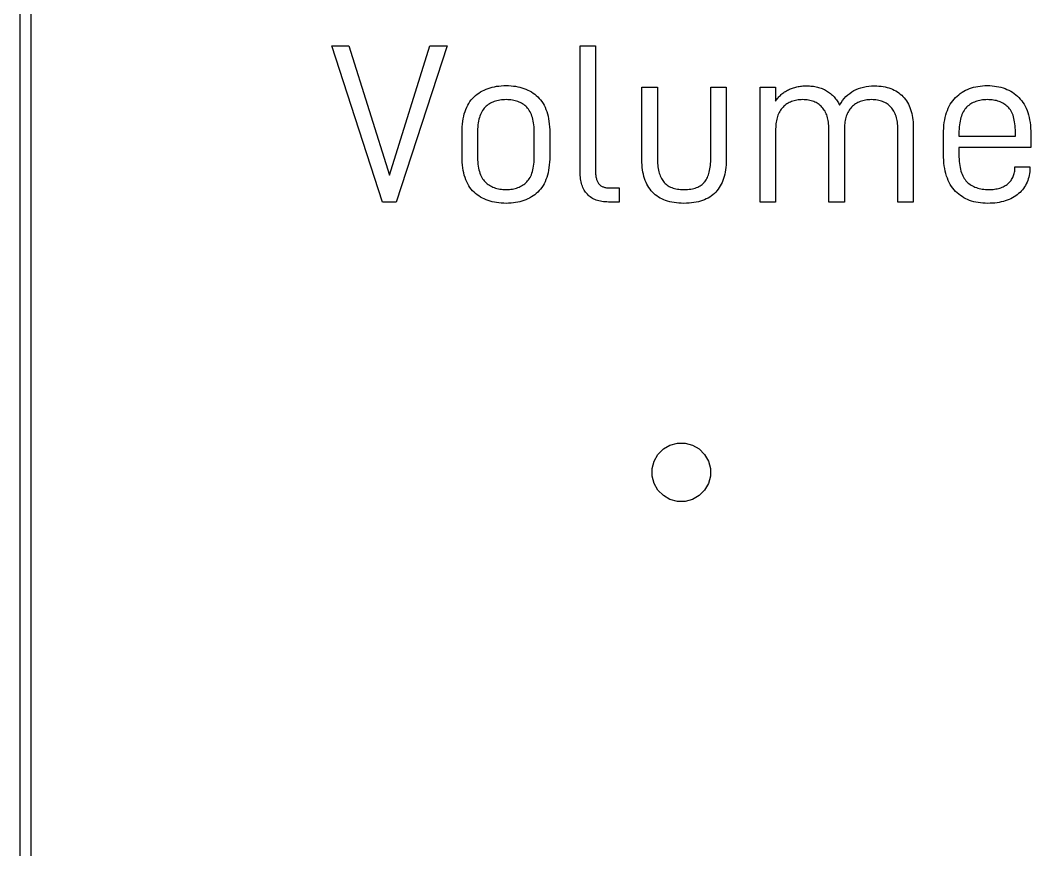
# Model space of a CAD drawing. Header units: millimetres. Extents: x 120 to 180, y -156 to -28.
# Drawn here: x 119.65 to 138.53, y -74.06 to -58.55 of the extents above; entities that cross this region are included whole.
import ezdxf

# ---------------------------------------------------------------- set-up
doc = ezdxf.new("R2010")
doc.units = ezdxf.units.MM
doc.layers.add('F.Silkscreen', color=41, linetype='CONTINUOUS', true_color=0xf2eda1)

msp = doc.modelspace()

# ---------------------------------------------------------------- linework, layer by layer
at = {"layer": 'F.Silkscreen', "linetype": 'CONTINUOUS'}
for p, q in [((119.65, -156), (119.65, -28)), ((119.85, -28.1), (119.85, -155.9)), ((126.418347, -61.947796), (125.470079, -59.026791)), ((125.470079, -59.026791), (125.791813, -59.026791)), ((125.791813, -59.026791), (126.54958, -61.448277)), ((126.54958, -61.448277), (127.303114, -59.026791)), ((127.624847, -59.026791), (126.672347, -61.947796)), ((127.303114, -59.026791), (127.624847, -59.026791)), ((130.109815, -61.384762), (130.109815, -59.026791)), ((130.109815, -59.026791), (130.397683, -59.026791)), ((130.397683, -59.026791), (130.397683, -61.36784)), ((128.318305, -59.854558), (128.354097, -59.838847)), ((128.354097, -59.838847), (128.391081, -59.824789)), ((128.391081, -59.824789), (128.429255, -59.812384)), ((128.429255, -59.812384), (128.468619, -59.801634)), ((128.468619, -59.801634), (128.509173, -59.792537)), ((128.509173, -59.792537), (128.550914, -59.785094)), ((128.550914, -59.785094), (128.593843, -59.779306)), ((128.593843, -59.779306), (128.637959, -59.775171)), ((128.637959, -59.775171), (128.683261, -59.77269)), ((128.683261, -59.77269), (128.729747, -59.771863)), ((128.729747, -59.771863), (128.775215, -59.77269)), ((128.775215, -59.77269), (128.819541, -59.775171)), ((128.819541, -59.775171), (128.862726, -59.779306)), ((128.862726, -59.779306), (128.90477, -59.785094)), ((128.90477, -59.785094), (128.945673, -59.792537)), ((128.945673, -59.792537), (128.985435, -59.801634)), ((128.985435, -59.801634), (129.024056, -59.812384)), ((129.024056, -59.812384), (129.061536, -59.824789)), ((129.061536, -59.824789), (129.097875, -59.838847)), ((129.097875, -59.838847), (129.133073, -59.854558)), ((131.265516, -61.160389), (131.265516, -59.801526)), ((131.265516, -59.801526), (131.553383, -59.801526)), ((131.553383, -59.801526), (131.553383, -61.122296)), ((132.552451, -61.122296), (132.552451, -59.801526)), ((132.552451, -59.801526), (132.840316, -59.801526)), ((132.840316, -59.801526), (132.840316, -61.160389)), ((133.475318, -61.947796), (133.475318, -59.801526)), ((133.475318, -59.801526), (133.758951, -59.801526)), ((133.758951, -59.801526), (133.758951, -60.063992)), ((134.002369, -59.850163), (134.02131, -59.841193)), ((134.02131, -59.841193), (134.04053, -59.832802)), ((134.04053, -59.832802), (134.06003, -59.82499)), ((134.06003, -59.82499), (134.079808, -59.817757)), ((134.079808, -59.817757), (134.099866, -59.811103)), ((134.099866, -59.811103), (134.120203, -59.805028)), ((134.120203, -59.805028), (134.140818, -59.799532)), ((134.140818, -59.799532), (134.161713, -59.794614)), ((134.161713, -59.794614), (134.182887, -59.790276)), ((134.182887, -59.790276), (134.20434, -59.786516)), ((134.20434, -59.786516), (134.226072, -59.783334)), ((134.226072, -59.783334), (134.248083, -59.780731)), ((134.248083, -59.780731), (134.270373, -59.778707)), ((134.270373, -59.778707), (134.292943, -59.777261)), ((134.292943, -59.777261), (134.315791, -59.776394)), ((134.315791, -59.776394), (134.338918, -59.776104)), ((134.338918, -59.776104), (134.366201, -59.776468)), ((134.366201, -59.776468), (134.392982, -59.77756)), ((134.392982, -59.77756), (134.419262, -59.779379)), ((134.419262, -59.779379), (134.445042, -59.781925)), ((134.445042, -59.781925), (134.470323, -59.785199)), ((134.470323, -59.785199), (134.495105, -59.7892)), ((134.495105, -59.7892), (134.51939, -59.793929)), ((134.51939, -59.793929), (134.543177, -59.799386)), ((134.543177, -59.799386), (134.566469, -59.805569)), ((134.566469, -59.805569), (134.589266, -59.81248)), ((134.589266, -59.81248), (134.611567, -59.820119)), ((134.611567, -59.820119), (134.633375, -59.828485)), ((134.633375, -59.828485), (134.654691, -59.837578)), ((134.654691, -59.837578), (134.675513, -59.847398)), ((134.675513, -59.847398), (134.695845, -59.857946)), ((135.225802, -59.86607), (135.267449, -59.844985)), ((135.267449, -59.844985), (135.310881, -59.826711)), ((135.310881, -59.826711), (135.356098, -59.811248)), ((135.356098, -59.811248), (135.403098, -59.798597)), ((135.403098, -59.798597), (135.451881, -59.788757)), ((135.451881, -59.788757), (135.502446, -59.781728)), ((135.502446, -59.781728), (135.554792, -59.77751)), ((135.554792, -59.77751), (135.608919, -59.776104)), ((135.608919, -59.776104), (135.651186, -59.77689)), ((135.651186, -59.77689), (135.692263, -59.779245)), ((135.692263, -59.779245), (135.732149, -59.783172)), ((135.732149, -59.783172), (135.770844, -59.788668)), ((135.770844, -59.788668), (135.808349, -59.795736)), ((135.808349, -59.795736), (135.844663, -59.804375)), ((135.844663, -59.804375), (135.879787, -59.814584)), ((135.879787, -59.814584), (135.913719, -59.826365)), ((135.913719, -59.826365), (135.946462, -59.839717)), ((135.946462, -59.839717), (135.978013, -59.85464)), ((137.31293, -59.858695), (137.348287, -59.842199)), ((137.348287, -59.842199), (137.38477, -59.827439)), ((137.38477, -59.827439), (137.422379, -59.814414)), ((137.422379, -59.814414), (137.461112, -59.803126)), ((137.461112, -59.803126), (137.500971, -59.793574)), ((137.500971, -59.793574), (137.541953, -59.785758)), ((137.541953, -59.785758), (137.58406, -59.779679)), ((137.58406, -59.779679), (137.627291, -59.775337)), ((137.627291, -59.775337), (137.671644, -59.772731)), ((137.671644, -59.772731), (137.717121, -59.771863)), ((137.717121, -59.771863), (137.762588, -59.772731)), ((137.762588, -59.772731), (137.806914, -59.775337)), ((137.806914, -59.775337), (137.850099, -59.779679)), ((137.850099, -59.779679), (137.892143, -59.785758)), ((137.892143, -59.785758), (137.933046, -59.793574)), ((137.933046, -59.793574), (137.972808, -59.803126)), ((137.972808, -59.803126), (138.011429, -59.814414)), ((138.011429, -59.814414), (138.048909, -59.827439)), ((138.048909, -59.827439), (138.085248, -59.842199)), ((138.085248, -59.842199), (138.120446, -59.858695)), ((128.076054, -60.040298), (128.101459, -60.010967)), ((128.101459, -60.010967), (128.128614, -59.983555)), ((128.128614, -59.983555), (128.157242, -59.957922)), ((128.157242, -59.957922), (128.187065, -59.933942)), ((128.187065, -59.933942), (128.218084, -59.911616)), ((128.218084, -59.911616), (128.250298, -59.890943)), ((128.250298, -59.890943), (128.283705, -59.871924)), ((128.283705, -59.871924), (128.318305, -59.854558)), ((128.668989, -60.036545), (128.639846, -60.039314)), ((128.698956, -60.034883), (128.668989, -60.036545)), ((128.729747, -60.034329), (128.698956, -60.034883)), ((128.759523, -60.034883), (128.729747, -60.034329)), ((128.788522, -60.036545), (128.759523, -60.034883)), ((128.816746, -60.039314), (128.788522, -60.036545)), ((129.133073, -59.854558), (129.16713, -59.871924)), ((129.16713, -59.871924), (129.200046, -59.890943)), ((129.200046, -59.890943), (129.231821, -59.911616)), ((129.231821, -59.911616), (129.262454, -59.933942)), ((129.262454, -59.933942), (129.291947, -59.957922)), ((129.291947, -59.957922), (129.320299, -59.983555)), ((129.320299, -59.983555), (129.347212, -60.010967)), ((129.347212, -60.010967), (129.372388, -60.040298)), ((133.770829, -60.046778), (133.783149, -60.030078)), ((133.783149, -60.030078), (133.795911, -60.013892)), ((133.795911, -60.013892), (133.809115, -59.998219)), ((133.809115, -59.998219), (133.822762, -59.983059)), ((133.822762, -59.983059), (133.836854, -59.968413)), ((133.836854, -59.968413), (133.85139, -59.954281)), ((133.85139, -59.954281), (133.866372, -59.940661)), ((133.866372, -59.940661), (133.881801, -59.927554)), ((133.881801, -59.927554), (133.897677, -59.914961)), ((133.897677, -59.914961), (133.914001, -59.90288)), ((133.914001, -59.90288), (133.930774, -59.891311)), ((133.930774, -59.891311), (133.947996, -59.880256)), ((133.947996, -59.880256), (133.965669, -59.869713)), ((133.965669, -59.869713), (133.983793, -59.859682)), ((133.983793, -59.859682), (134.002369, -59.850163)), ((134.211227, -60.036545), (134.184434, -60.039314)), ((134.238733, -60.034883), (134.211227, -60.036545)), ((134.266951, -60.034329), (134.238733, -60.034883)), ((134.295666, -60.034875), (134.266951, -60.034329)), ((134.323568, -60.036513), (134.295666, -60.034875)), ((134.350658, -60.039242), (134.323568, -60.036513)), ((134.695845, -59.857946), (134.715686, -59.869221)), ((134.715686, -59.869221), (134.734999, -59.881185)), ((134.734999, -59.881185), (134.753748, -59.893774)), ((134.753748, -59.893774), (134.771933, -59.906991)), ((134.771933, -59.906991), (134.789554, -59.920835)), ((134.789554, -59.920835), (134.80661, -59.935306)), ((134.80661, -59.935306), (134.823102, -59.950404)), ((134.823102, -59.950404), (134.83903, -59.96613)), ((134.83903, -59.96613), (134.854393, -59.982483)), ((134.854393, -59.982483), (134.869193, -59.999465)), ((134.869193, -59.999465), (134.883427, -60.017075)), ((134.883427, -60.017075), (134.897098, -60.035313)), ((134.897098, -60.035313), (134.910204, -60.05418)), ((135.013452, -60.051607), (135.044372, -60.013658)), ((135.044372, -60.013658), (135.077082, -59.978519)), ((135.077082, -59.978519), (135.11158, -59.946191)), ((135.11158, -59.946191), (135.147867, -59.916673)), ((135.147867, -59.916673), (135.185941, -59.889966)), ((135.185941, -59.889966), (135.225802, -59.86607)), ((135.496264, -60.036545), (135.468664, -60.039314)), ((135.524672, -60.034883), (135.496264, -60.036545)), ((135.553885, -60.034329), (135.524672, -60.034883)), ((135.5826, -60.034875), (135.553885, -60.034329)), ((135.610502, -60.036513), (135.5826, -60.034875)), ((135.637592, -60.039242), (135.610502, -60.036513)), ((135.978013, -59.85464), (136.008374, -59.871135)), ((136.008374, -59.871135), (136.037545, -59.889201)), ((136.037545, -59.889201), (136.065525, -59.908839)), ((136.065525, -59.908839), (136.092314, -59.930049)), ((136.092314, -59.930049), (136.117912, -59.952831)), ((136.117912, -59.952831), (136.14232, -59.977185)), ((136.14232, -59.977185), (136.165389, -60.002944)), ((136.165389, -60.002944), (136.186969, -60.029944)), ((136.186969, -60.029944), (136.20706, -60.058182)), ((137.071893, -60.05342), (137.097299, -60.022833)), ((137.097299, -60.022833), (137.124454, -59.994114)), ((137.124454, -59.994114), (137.153048, -59.967207)), ((137.153048, -59.967207), (137.182769, -59.942034)), ((137.182769, -59.942034), (137.213619, -59.918597)), ((137.213619, -59.918597), (137.245595, -59.896894)), ((137.245595, -59.896894), (137.278699, -59.876927)), ((137.278699, -59.876927), (137.31293, -59.858695)), ((137.65832, -60.036545), (137.630064, -60.039314)), ((137.687339, -60.034883), (137.65832, -60.036545)), ((137.717121, -60.034329), (137.687339, -60.034883)), ((137.747413, -60.034858), (137.717121, -60.034329)), ((137.776875, -60.036445), (137.747413, -60.034858)), ((137.805507, -60.039091), (137.776875, -60.036445)), ((138.120446, -59.858695), (138.154503, -59.876927)), ((138.154503, -59.876927), (138.187419, -59.896894)), ((138.187419, -59.896894), (138.219194, -59.918597)), ((138.219194, -59.918597), (138.249828, -59.942034)), ((138.249828, -59.942034), (138.27932, -59.967207)), ((138.27932, -59.967207), (138.307672, -59.994114)), ((138.307672, -59.994114), (138.334585, -60.022833)), ((138.334585, -60.022833), (138.359762, -60.05342)), ((127.960373, -60.256589), (127.975275, -60.215744)), ((127.975275, -60.215744), (127.99193, -60.176817)), ((127.99193, -60.176817), (128.010335, -60.139809)), ((128.010335, -60.139809), (128.030491, -60.10472)), ((128.030491, -60.10472), (128.052397, -60.071549)), ((128.052397, -60.071549), (128.076054, -60.040298)), ((128.302288, -60.214874), (128.2871, -60.236695)), ((128.318604, -60.19469), (128.302288, -60.214874)), ((128.336048, -60.176144), (128.318604, -60.19469)), ((128.354468, -60.15897), (128.336048, -60.176144)), ((128.373714, -60.142904), (128.354468, -60.15897)), ((128.393784, -60.127946), (128.373714, -60.142904)), ((128.414678, -60.114097), (128.393784, -60.127946)), ((128.436398, -60.101355), (128.414678, -60.114097)), ((128.458942, -60.089722), (128.436398, -60.101355)), ((128.482312, -60.079197), (128.458942, -60.089722)), ((128.506505, -60.06978), (128.482312, -60.079197)), ((128.531524, -60.061471), (128.506505, -60.06978)), ((128.557368, -60.05427), (128.531524, -60.061471)), ((128.584036, -60.048177), (128.557368, -60.05427)), ((128.611529, -60.043191), (128.584036, -60.048177)), ((128.639846, -60.039314), (128.611529, -60.043191)), ((128.844193, -60.043191), (128.816746, -60.039314)), ((128.870863, -60.048177), (128.844193, -60.043191)), ((128.896757, -60.05427), (128.870863, -60.048177)), ((128.921872, -60.061471), (128.896757, -60.05427)), ((128.94621, -60.06978), (128.921872, -60.061471)), ((128.96977, -60.079197), (128.94621, -60.06978)), ((128.992551, -60.089722), (128.96977, -60.079197)), ((129.014553, -60.101355), (128.992551, -60.089722)), ((129.035776, -60.114097), (129.014553, -60.101355)), ((129.056219, -60.127946), (129.035776, -60.114097)), ((129.075882, -60.142904), (129.056219, -60.127946)), ((129.094764, -60.15897), (129.075882, -60.142904)), ((129.112865, -60.176144), (129.094764, -60.15897)), ((129.130024, -60.19469), (129.112865, -60.176144)), ((129.146078, -60.214874), (129.130024, -60.19469)), ((129.161028, -60.236695), (129.146078, -60.214874)), ((129.372388, -60.040298), (129.395829, -60.071549)), ((129.395829, -60.071549), (129.417533, -60.10472)), ((129.417533, -60.10472), (129.437501, -60.139809)), ((129.437501, -60.139809), (129.455732, -60.176817)), ((129.455732, -60.176817), (129.472227, -60.215744)), ((129.472227, -60.215744), (129.486986, -60.256589)), ((133.758951, -60.063992), (133.770829, -60.046778)), ((133.868497, -60.213484), (133.853979, -60.233568)), ((133.884094, -60.194342), (133.868497, -60.213484)), ((133.900769, -60.176144), (133.884094, -60.194342)), ((133.918337, -60.15897), (133.900769, -60.176144)), ((133.936612, -60.142904), (133.918337, -60.15897)), ((133.955595, -60.127946), (133.936612, -60.142904)), ((133.975286, -60.114097), (133.955595, -60.127946)), ((133.995686, -60.101355), (133.975286, -60.114097)), ((134.016794, -60.089722), (133.995686, -60.101355)), ((134.038612, -60.079197), (134.016794, -60.089722)), ((134.061139, -60.06978), (134.038612, -60.079197)), ((134.084376, -60.061471), (134.061139, -60.06978)), ((134.108324, -60.05427), (134.084376, -60.061471)), ((134.132983, -60.048177), (134.108324, -60.05427)), ((134.158352, -60.043191), (134.132983, -60.048177)), ((134.184434, -60.039314), (134.158352, -60.043191)), ((134.376935, -60.043063), (134.350658, -60.039242)), ((134.4024, -60.047975), (134.376935, -60.043063)), ((134.427053, -60.053979), (134.4024, -60.047975)), ((134.450894, -60.061074), (134.427053, -60.053979)), ((134.473922, -60.06926), (134.450894, -60.061074)), ((134.496138, -60.078538), (134.473922, -60.06926)), ((134.517541, -60.088906), (134.496138, -60.078538)), ((134.538132, -60.100365), (134.517541, -60.088906)), ((134.557911, -60.112916), (134.538132, -60.100365)), ((134.576878, -60.126557), (134.557911, -60.112916)), ((134.595031, -60.141288), (134.576878, -60.126557)), ((134.612373, -60.15711), (134.595031, -60.141288)), ((134.628902, -60.174023), (134.612373, -60.15711)), ((134.644523, -60.191988), (134.628902, -60.174023)), ((134.659139, -60.210944), (134.644523, -60.191988)), ((134.672749, -60.230892), (134.659139, -60.210944)), ((134.910204, -60.05418), (134.922746, -60.073676)), ((134.922746, -60.073676), (134.934723, -60.0938)), ((134.934723, -60.0938), (134.946136, -60.114554)), ((134.946136, -60.114554), (134.956985, -60.135937)), ((134.956985, -60.135937), (134.984323, -60.092367)), ((134.984323, -60.092367), (135.013452, -60.051607)), ((135.152215, -60.213285), (135.138151, -60.23312)), ((135.167322, -60.194293), (135.152215, -60.213285)), ((135.183469, -60.176144), (135.167322, -60.194293)), ((135.200544, -60.15897), (135.183469, -60.176144)), ((135.218431, -60.142904), (135.200544, -60.15897)), ((135.237129, -60.127946), (135.218431, -60.142904)), ((135.256639, -60.114097), (135.237129, -60.127946)), ((135.276959, -60.101355), (135.256639, -60.114097)), ((135.29809, -60.089722), (135.276959, -60.101355)), ((135.320031, -60.079197), (135.29809, -60.089722)), ((135.342781, -60.06978), (135.320031, -60.079197)), ((135.366341, -60.061471), (135.342781, -60.06978)), ((135.390709, -60.05427), (135.366341, -60.061471)), ((135.415886, -60.048177), (135.390709, -60.05427)), ((135.441872, -60.043191), (135.415886, -60.048177)), ((135.468664, -60.039314), (135.441872, -60.043191)), ((135.663869, -60.043063), (135.637592, -60.039242)), ((135.689334, -60.047975), (135.663869, -60.043063)), ((135.713987, -60.053979), (135.689334, -60.047975)), ((135.737827, -60.061074), (135.713987, -60.053979)), ((135.760856, -60.06926), (135.737827, -60.061074)), ((135.783071, -60.078538), (135.760856, -60.06926)), ((135.804475, -60.088906), (135.783071, -60.078538)), ((135.825066, -60.100365), (135.804475, -60.088906)), ((135.844844, -60.112916), (135.825066, -60.100365)), ((135.863811, -60.126557), (135.844844, -60.112916)), ((135.881965, -60.141288), (135.863811, -60.126557)), ((135.899307, -60.15711), (135.881965, -60.141288)), ((135.915836, -60.174023), (135.899307, -60.15711)), ((135.931457, -60.191988), (135.915836, -60.174023)), ((135.946073, -60.210944), (135.931457, -60.191988)), ((135.959683, -60.230892), (135.946073, -60.210944)), ((136.20706, -60.058182), (136.225664, -60.08766)), ((136.225664, -60.08766), (136.242779, -60.118378)), ((136.242779, -60.118378), (136.258406, -60.150336)), ((136.258406, -60.150336), (136.272545, -60.183533)), ((136.272545, -60.183533), (136.285195, -60.217969)), ((136.285195, -60.217969), (136.296357, -60.253646)), ((136.971114, -60.234372), (136.987768, -60.194445)), ((136.987768, -60.194445), (137.006174, -60.156387)), ((137.006174, -60.156387), (137.02633, -60.120196)), ((137.02633, -60.120196), (137.048237, -60.085874)), ((137.048237, -60.085874), (137.071893, -60.05342)), ((137.298127, -60.214874), (137.282939, -60.236695)), ((137.314442, -60.19469), (137.298127, -60.214874)), ((137.331886, -60.176144), (137.314442, -60.19469)), ((137.350273, -60.15897), (137.331886, -60.176144)), ((137.369416, -60.142904), (137.350273, -60.15897)), ((137.389317, -60.127946), (137.369416, -60.142904)), ((137.409976, -60.114097), (137.389317, -60.127946)), ((137.431392, -60.101355), (137.409976, -60.114097)), ((137.453568, -60.089722), (137.431392, -60.101355)), ((137.476502, -60.079197), (137.453568, -60.089722)), ((137.500195, -60.06978), (137.476502, -60.079197)), ((137.524648, -60.061471), (137.500195, -60.06978)), ((137.549861, -60.05427), (137.524648, -60.061471)), ((137.575834, -60.048177), (137.549861, -60.05427)), ((137.602568, -60.043191), (137.575834, -60.048177)), ((137.630064, -60.039314), (137.602568, -60.043191)), ((137.833309, -60.042795), (137.805507, -60.039091)), ((137.860282, -60.047557), (137.833309, -60.042795)), ((137.886426, -60.053377), (137.860282, -60.047557)), ((137.911741, -60.060255), (137.886426, -60.053377)), ((137.936228, -60.068192), (137.911741, -60.060255)), ((137.959888, -60.077187), (137.936228, -60.068192)), ((137.98272, -60.08724), (137.959888, -60.077187)), ((138.004725, -60.098351), (137.98272, -60.08724)), ((138.025903, -60.110521), (138.004725, -60.098351)), ((138.046254, -60.123749), (138.025903, -60.110521)), ((138.06578, -60.138035), (138.046254, -60.123749)), ((138.084481, -60.153379), (138.06578, -60.138035)), ((138.102356, -60.169781), (138.084481, -60.153379)), ((138.119272, -60.187499), (138.102356, -60.169781)), ((138.135097, -60.206771), (138.119272, -60.187499)), ((138.149831, -60.227595), (138.135097, -60.206771)), ((138.359762, -60.05342), (138.383202, -60.085874)), ((138.383202, -60.085874), (138.404907, -60.120196)), ((138.404907, -60.120196), (138.424874, -60.156387)), ((138.424874, -60.156387), (138.443106, -60.194445)), ((138.443106, -60.194445), (138.459601, -60.234372)), ((127.918283, -60.439148), (127.926176, -60.390632)), ((127.926176, -60.390632), (127.935823, -60.344034)), ((127.935823, -60.344034), (127.947221, -60.299353)), ((127.947221, -60.299353), (127.960373, -60.256589)), ((128.219636, -60.402012), (128.212332, -60.435295)), ((128.228065, -60.370366), (128.219636, -60.402012)), ((128.237619, -60.340357), (128.228065, -60.370366)), ((128.2483, -60.311985), (128.237619, -60.340357)), ((128.260107, -60.285251), (128.2483, -60.311985)), ((128.27304, -60.260154), (128.260107, -60.285251)), ((128.2871, -60.236695), (128.27304, -60.260154)), ((129.174873, -60.260154), (129.161028, -60.236695)), ((129.187613, -60.285251), (129.174873, -60.260154)), ((129.199246, -60.311985), (129.187613, -60.285251)), ((129.209774, -60.340357), (129.199246, -60.311985)), ((129.219195, -60.370366), (129.209774, -60.340357)), ((129.227509, -60.402012), (129.219195, -60.370366)), ((129.234716, -60.435295), (129.227509, -60.402012)), ((129.486986, -60.256589), (129.500009, -60.299353)), ((129.500009, -60.299353), (129.511295, -60.344034)), ((129.511295, -60.344034), (129.520845, -60.390632)), ((129.520845, -60.390632), (129.528658, -60.439148)), ((133.78251, -60.40055), (133.776603, -60.428175)), ((133.789491, -60.373868), (133.78251, -60.40055)), ((133.797548, -60.348128), (133.789491, -60.373868)), ((133.806681, -60.323331), (133.797548, -60.348128)), ((133.81689, -60.299476), (133.806681, -60.323331)), ((133.828176, -60.276564), (133.81689, -60.299476)), ((133.840539, -60.254594), (133.828176, -60.276564)), ((133.853979, -60.233568), (133.840539, -60.254594)), ((134.685354, -60.251831), (134.672749, -60.230892)), ((134.696952, -60.273761), (134.685354, -60.251831)), ((134.707544, -60.296682), (134.696952, -60.273761)), ((134.717129, -60.320595), (134.707544, -60.296682)), ((134.725707, -60.3455), (134.717129, -60.320595)), ((134.733277, -60.371395), (134.725707, -60.3455)), ((134.739839, -60.398283), (134.733277, -60.371395)), ((134.745392, -60.426162), (134.739839, -60.398283)), ((135.068871, -60.395589), (135.063142, -60.422174)), ((135.075643, -60.369847), (135.068871, -60.395589)), ((135.083457, -60.34495), (135.075643, -60.369847)), ((135.092312, -60.320897), (135.083457, -60.34495)), ((135.102209, -60.297687), (135.092312, -60.320897)), ((135.113148, -60.275321), (135.102209, -60.297687)), ((135.125129, -60.253799), (135.113148, -60.275321)), ((135.138151, -60.23312), (135.125129, -60.253799)), ((135.972288, -60.251831), (135.959683, -60.230892)), ((135.983886, -60.273761), (135.972288, -60.251831)), ((135.994478, -60.296682), (135.983886, -60.273761)), ((136.004063, -60.320595), (135.994478, -60.296682)), ((136.012641, -60.3455), (136.004063, -60.320595)), ((136.020211, -60.371395), (136.012641, -60.3455)), ((136.026773, -60.398283), (136.020211, -60.371395)), ((136.032327, -60.426162), (136.026773, -60.398283)), ((136.296357, -60.253646), (136.306031, -60.290562)), ((136.306031, -60.290562), (136.314216, -60.328717)), ((136.314216, -60.328717), (136.320914, -60.368112)), ((136.320914, -60.368112), (136.326122, -60.408747)), ((136.326122, -60.408747), (136.329843, -60.450622)), ((136.914121, -60.462033), (136.922014, -60.412764)), ((136.922014, -60.412764), (136.931661, -60.365363)), ((136.931661, -60.365363), (136.94306, -60.319831)), ((136.94306, -60.319831), (136.956211, -60.276167)), ((136.956211, -60.276167), (136.971114, -60.234372)), ((137.215475, -60.402012), (137.208171, -60.435295)), ((137.223904, -60.370366), (137.215475, -60.402012)), ((137.233458, -60.340357), (137.223904, -60.370366)), ((137.244139, -60.311985), (137.233458, -60.340357)), ((137.255945, -60.285251), (137.244139, -60.311985)), ((137.268879, -60.260154), (137.255945, -60.285251)), ((137.282939, -60.236695), (137.268879, -60.260154)), ((138.163474, -60.249974), (138.149831, -60.227595)), ((138.176025, -60.273905), (138.163474, -60.249974)), ((138.187485, -60.29939), (138.176025, -60.273905)), ((138.197853, -60.326429), (138.187485, -60.29939)), ((138.20713, -60.355021), (138.197853, -60.326429)), ((138.215316, -60.385167), (138.20713, -60.355021)), ((138.22241, -60.416867), (138.215316, -60.385167)), ((138.459601, -60.234372), (138.47436, -60.276167)), ((138.47436, -60.276167), (138.487382, -60.319831)), ((138.487382, -60.319831), (138.498668, -60.365363)), ((138.498668, -60.365363), (138.508218, -60.412764)), ((138.508218, -60.412764), (138.516032, -60.462033)), ((127.904248, -60.652379), (127.905125, -60.596196)), ((127.905125, -60.596196), (127.907757, -60.54193)), ((127.907757, -60.54193), (127.912143, -60.489581)), ((127.912143, -60.489581), (127.918283, -60.439148)), ((128.19436, -60.584798), (128.192676, -60.626265)), ((128.197167, -60.544967), (128.19436, -60.584798)), ((128.201098, -60.506773), (128.197167, -60.544967)), ((128.206153, -60.470215), (128.201098, -60.506773)), ((128.212332, -60.435295), (128.206153, -60.470215)), ((129.240815, -60.470215), (129.234716, -60.435295)), ((129.245806, -60.506773), (129.240815, -60.470215)), ((129.249689, -60.544967), (129.245806, -60.506773)), ((129.252463, -60.584798), (129.249689, -60.544967)), ((129.254127, -60.626265), (129.252463, -60.584798)), ((129.528658, -60.439148), (129.534735, -60.489581)), ((129.534735, -60.489581), (129.539076, -60.54193)), ((129.539076, -60.54193), (129.541681, -60.596196)), ((129.541681, -60.596196), (129.542549, -60.652379)), ((133.763722, -60.548097), (133.763185, -60.580433)), ((133.763185, -60.580433), (133.763185, -61.947796)), ((133.765331, -60.516703), (133.763722, -60.548097)), ((133.768015, -60.486251), (133.765331, -60.516703)), ((133.771772, -60.456742), (133.768015, -60.486251)), ((133.776603, -60.428175), (133.771772, -60.456742)), ((134.749937, -60.455033), (134.745392, -60.426162)), ((134.753472, -60.484895), (134.749937, -60.455033)), ((134.755998, -60.51575), (134.753472, -60.484895)), ((134.757514, -60.547596), (134.755998, -60.51575)), ((134.758019, -60.580433), (134.757514, -60.547596)), ((134.758019, -61.947796), (134.758019, -60.580433)), ((135.05064, -60.536955), (135.050119, -60.567761)), ((135.050119, -60.567761), (135.050119, -61.947796)), ((135.052203, -60.506993), (135.05064, -60.536955)), ((135.054807, -60.477876), (135.052203, -60.506993)), ((135.058453, -60.449603), (135.054807, -60.477876)), ((135.063142, -60.422174), (135.058453, -60.449603)), ((136.036872, -60.455033), (136.032327, -60.426162)), ((136.040407, -60.484895), (136.036872, -60.455033)), ((136.042933, -60.51575), (136.040407, -60.484895)), ((136.044449, -60.547596), (136.042933, -60.51575)), ((136.044954, -60.580433), (136.044449, -60.547596)), ((136.044954, -61.947796), (136.044954, -60.580433)), ((136.329843, -60.450622), (136.332076, -60.493736)), ((136.332076, -60.493736), (136.33282, -60.53809)), ((136.33282, -60.53809), (136.33282, -61.947796)), ((136.900963, -60.621055), (136.903595, -60.566179)), ((136.903595, -60.566179), (136.907981, -60.513172)), ((136.907981, -60.513172), (136.914121, -60.462033)), ((137.190199, -60.584798), (137.188515, -60.626265)), ((137.193006, -60.544967), (137.190199, -60.584798)), ((137.196937, -60.506773), (137.193006, -60.544967)), ((137.201992, -60.470215), (137.196937, -60.506773)), ((137.208171, -60.435295), (137.201992, -60.470215)), ((138.228413, -60.45012), (138.22241, -60.416867)), ((138.233324, -60.484928), (138.228413, -60.45012)), ((138.237144, -60.521289), (138.233324, -60.484928)), ((138.239873, -60.559205), (138.237144, -60.521289)), ((138.24151, -60.598675), (138.239873, -60.559205)), ((138.242056, -60.639699), (138.24151, -60.598675)), ((138.516032, -60.462033), (138.522109, -60.513172)), ((138.522109, -60.513172), (138.52645, -60.566179)), ((138.52645, -60.566179), (138.529054, -60.621055)), ((127.904248, -60.669369), (127.904248, -60.652379)), ((127.904248, -61.092694), (127.904248, -60.669369)), ((128.192676, -60.626265), (128.192115, -60.669369)), ((128.192115, -60.669369), (128.192115, -61.075703)), ((129.254682, -60.669369), (129.254127, -60.626265)), ((129.254682, -61.075703), (129.254682, -60.669369)), ((129.542549, -60.652379), (129.542549, -61.092694)), ((136.900085, -60.6778), (136.900216, -60.669369)), ((136.900085, -61.050351), (136.900085, -60.6778)), ((136.900216, -60.669369), (136.900963, -60.621055)), ((137.188515, -60.626265), (137.187954, -60.669369)), ((137.187954, -60.669369), (137.187954, -60.715893)), ((137.187954, -60.715893), (138.242056, -60.715893)), ((138.242056, -60.715893), (138.242056, -60.639699)), ((138.529054, -60.621055), (138.529922, -60.6778)), ((138.529922, -60.6778), (138.529922, -60.931836)), ((138.529922, -60.931836), (137.187954, -60.931836)), ((137.187954, -60.931836), (137.187954, -61.058781)), ((127.905125, -61.149388), (127.904248, -61.092694)), ((127.907757, -61.204114), (127.905125, -61.149388)), ((128.192115, -61.075703), (128.192676, -61.119326)), ((128.192676, -61.119326), (128.19436, -61.161278)), ((128.19436, -61.161278), (128.197167, -61.201559)), ((129.249689, -61.201559), (129.252463, -61.161278)), ((129.252463, -61.161278), (129.254127, -61.119326)), ((129.254127, -61.119326), (129.254682, -61.075703)), ((129.541681, -61.148876), (129.539076, -61.203142)), ((129.542549, -61.092694), (129.541681, -61.148876)), ((131.266285, -61.208883), (131.265516, -61.160389)), ((131.553383, -61.122296), (131.553829, -61.158764)), ((131.553829, -61.158764), (131.555169, -61.194072)), ((132.550665, -61.195982), (132.552004, -61.159768)), ((132.552004, -61.159768), (132.552451, -61.122296)), ((132.840316, -61.160389), (132.839548, -61.208883)), ((136.900963, -61.108635), (136.900085, -61.050351)), ((136.903595, -61.16497), (136.900963, -61.108635)), ((136.907981, -61.219355), (136.903595, -61.16497)), ((137.187954, -61.058781), (137.188533, -61.103444)), ((137.188533, -61.103444), (137.190272, -61.146403)), ((137.190272, -61.146403), (137.19317, -61.187657)), ((127.912143, -61.256871), (127.907757, -61.204114)), ((127.918283, -61.30766), (127.912143, -61.256871)), ((127.926176, -61.356482), (127.918283, -61.30766)), ((127.935823, -61.403335), (127.926176, -61.356482)), ((128.197167, -61.201559), (128.201098, -61.240169)), ((128.201098, -61.240169), (128.206153, -61.277107)), ((128.206153, -61.277107), (128.212332, -61.312375)), ((128.212332, -61.312375), (128.219636, -61.345972)), ((128.219636, -61.345972), (128.228065, -61.377898)), ((129.219195, -61.377898), (129.227509, -61.345972)), ((129.227509, -61.345972), (129.234716, -61.312375)), ((129.234716, -61.312375), (129.240815, -61.277107)), ((129.240815, -61.277107), (129.245806, -61.240169)), ((129.245806, -61.240169), (129.249689, -61.201559)), ((129.520845, -61.35444), (129.511295, -61.401039)), ((129.528658, -61.305925), (129.520845, -61.35444)), ((129.534735, -61.255492), (129.528658, -61.305925)), ((129.539076, -61.203142), (129.534735, -61.255492)), ((131.268592, -61.255937), (131.266285, -61.208883)), ((131.272437, -61.301553), (131.268592, -61.255937)), ((131.277819, -61.345731), (131.272437, -61.301553)), ((131.28474, -61.388469), (131.277819, -61.345731)), ((131.555169, -61.194072), (131.557401, -61.228222)), ((131.557401, -61.228222), (131.560526, -61.261213)), ((131.560526, -61.261213), (131.564545, -61.293046)), ((131.564545, -61.293046), (131.569456, -61.323721)), ((131.569456, -61.323721), (131.57526, -61.353237)), ((131.57526, -61.353237), (131.581958, -61.381595)), ((132.523876, -61.386879), (132.530573, -61.358204)), ((132.530573, -61.358204), (132.536377, -61.328273)), ((132.536377, -61.328273), (132.541289, -61.297085)), ((132.541289, -61.297085), (132.545307, -61.264641)), ((132.545307, -61.264641), (132.548432, -61.23094)), ((132.548432, -61.23094), (132.550665, -61.195982)), ((132.828014, -61.345731), (132.821093, -61.388469)), ((132.833396, -61.301553), (132.828014, -61.345731)), ((132.837241, -61.255937), (132.833396, -61.301553)), ((132.839548, -61.208883), (132.837241, -61.255937)), ((136.914121, -61.27179), (136.907981, -61.219355)), ((136.922014, -61.322275), (136.914121, -61.27179)), ((136.931661, -61.37081), (136.922014, -61.322275)), ((137.19317, -61.187657), (137.197226, -61.227208)), ((137.197226, -61.227208), (137.202441, -61.265055)), ((137.202441, -61.265055), (137.208813, -61.301199)), ((137.208813, -61.301199), (137.216342, -61.335638)), ((137.216342, -61.335638), (137.225028, -61.368373)), ((138.22904, -61.370136), (138.231566, -61.347447)), ((138.231566, -61.347447), (138.233082, -61.324096)), ((138.233082, -61.324096), (138.233587, -61.300084)), ((138.233587, -61.300084), (138.233587, -61.287411)), ((138.233587, -61.287411), (138.512987, -61.287411)), ((138.512168, -61.345683), (138.509713, -61.381857)), ((138.512987, -61.308583), (138.512168, -61.345683)), ((138.512987, -61.287411), (138.512987, -61.308583)), ((127.947221, -61.44822), (127.935823, -61.403335)), ((127.960373, -61.491137), (127.947221, -61.44822)), ((127.975275, -61.532086), (127.960373, -61.491137)), ((127.99193, -61.571068), (127.975275, -61.532086)), ((128.228065, -61.377898), (128.237619, -61.408153)), ((128.237619, -61.408153), (128.2483, -61.436738)), ((128.2483, -61.436738), (128.260107, -61.463652)), ((128.260107, -61.463652), (128.27304, -61.488896)), ((128.27304, -61.488896), (128.2871, -61.51247)), ((128.2871, -61.51247), (128.302288, -61.534374)), ((128.302288, -61.534374), (128.318604, -61.554607)), ((129.130024, -61.554607), (129.146078, -61.534374)), ((129.146078, -61.534374), (129.161028, -61.51247)), ((129.161028, -61.51247), (129.174873, -61.488896)), ((129.174873, -61.488896), (129.187613, -61.463652)), ((129.187613, -61.463652), (129.199246, -61.436738)), ((129.199246, -61.436738), (129.209774, -61.408153)), ((129.209774, -61.408153), (129.219195, -61.377898)), ((129.472227, -61.529328), (129.455732, -61.568255)), ((129.486986, -61.488483), (129.472227, -61.529328)), ((129.500009, -61.44572), (129.486986, -61.488483)), ((129.511295, -61.401039), (129.500009, -61.44572)), ((130.110345, -61.418652), (130.109815, -61.384762)), ((130.111936, -61.451515), (130.110345, -61.418652)), ((130.114585, -61.483352), (130.111936, -61.451515)), ((130.118294, -61.514162), (130.114585, -61.483352)), ((130.123062, -61.543947), (130.118294, -61.514162)), ((130.128888, -61.572705), (130.123062, -61.543947)), ((130.397683, -61.36784), (130.397931, -61.388126)), ((130.397931, -61.388126), (130.398675, -61.407717)), ((130.398675, -61.407717), (130.399915, -61.426615)), ((130.399915, -61.426615), (130.401652, -61.444819)), ((130.401652, -61.444819), (130.403884, -61.462329)), ((130.403884, -61.462329), (130.406613, -61.479145)), ((130.406613, -61.479145), (130.409837, -61.495267)), ((130.409837, -61.495267), (130.413558, -61.510696)), ((130.413558, -61.510696), (130.417775, -61.525431)), ((130.417775, -61.525431), (130.422488, -61.539471)), ((130.422488, -61.539471), (130.427697, -61.552818)), ((131.293198, -61.429769), (131.28474, -61.388469)), ((131.303194, -61.469631), (131.293198, -61.429769)), ((131.314728, -61.508053), (131.303194, -61.469631)), ((131.327801, -61.545037), (131.314728, -61.508053)), ((131.34241, -61.580582), (131.327801, -61.545037)), ((131.581958, -61.381595), (131.589548, -61.408796)), ((131.589548, -61.408796), (131.598031, -61.434839)), ((131.598031, -61.434839), (131.607408, -61.459725)), ((131.607408, -61.459725), (131.617677, -61.483453)), ((131.617677, -61.483453), (131.628839, -61.506025)), ((131.628839, -61.506025), (131.640894, -61.52744)), ((131.640894, -61.52744), (131.653842, -61.547698)), ((131.653842, -61.547698), (131.667683, -61.5668)), ((132.451992, -61.552424), (132.46494, -61.532543)), ((132.46494, -61.532543), (132.476995, -61.511406)), ((132.476995, -61.511406), (132.488157, -61.489013)), ((132.488157, -61.489013), (132.498426, -61.465364)), ((132.498426, -61.465364), (132.507802, -61.440458)), ((132.507802, -61.440458), (132.516286, -61.414297)), ((132.516286, -61.414297), (132.523876, -61.386879)), ((132.778032, -61.545037), (132.763422, -61.580582)), ((132.791104, -61.508053), (132.778032, -61.545037)), ((132.802639, -61.469631), (132.791104, -61.508053)), ((132.812635, -61.429769), (132.802639, -61.469631)), ((132.821093, -61.388469), (132.812635, -61.429769)), ((136.94306, -61.417394), (136.931661, -61.37081)), ((136.956211, -61.462027), (136.94306, -61.417394)), ((136.971114, -61.504709), (136.956211, -61.462027)), ((136.987768, -61.54544), (136.971114, -61.504709)), ((137.006174, -61.58422), (136.987768, -61.54544)), ((137.225028, -61.368373), (137.234871, -61.399405)), ((137.234871, -61.399405), (137.24587, -61.428733)), ((137.24587, -61.428733), (137.258024, -61.456357)), ((137.258024, -61.456357), (137.271334, -61.482277)), ((137.271334, -61.482277), (137.285799, -61.506494)), ((137.285799, -61.506494), (137.301419, -61.529006)), ((137.301419, -61.529006), (137.318193, -61.549815)), ((138.148318, -61.560639), (138.160923, -61.544567)), ((138.160923, -61.544567), (138.172521, -61.527833)), ((138.172521, -61.527833), (138.183113, -61.510437)), ((138.183113, -61.510437), (138.192698, -61.492379)), ((138.192698, -61.492379), (138.201276, -61.473659)), ((138.201276, -61.473659), (138.208845, -61.454278)), ((138.208845, -61.454278), (138.215407, -61.434235)), ((138.215407, -61.434235), (138.220961, -61.41353)), ((138.220961, -61.41353), (138.225505, -61.392164)), ((138.225505, -61.392164), (138.22904, -61.370136)), ((138.483519, -61.517305), (138.472878, -61.548854)), ((138.492523, -61.484831), (138.483519, -61.517305)), ((138.49989, -61.451431), (138.492523, -61.484831)), ((138.50562, -61.417107), (138.49989, -61.451431)), ((138.509713, -61.381857), (138.50562, -61.417107)), ((128.010335, -61.608082), (127.99193, -61.571068)), ((128.030491, -61.643128), (128.010335, -61.608082)), ((128.052397, -61.676207), (128.030491, -61.643128)), ((128.076054, -61.707318), (128.052397, -61.676207)), ((128.101459, -61.736462), (128.076054, -61.707318)), ((128.128614, -61.763638), (128.101459, -61.736462)), ((128.318604, -61.554607), (128.336048, -61.57317)), ((128.336048, -61.57317), (128.354468, -61.590344)), ((128.354468, -61.590344), (128.373714, -61.606411)), ((128.373714, -61.606411), (128.393784, -61.621369)), ((128.393784, -61.621369), (128.414678, -61.635219)), ((128.414678, -61.635219), (128.436398, -61.647961)), ((128.436398, -61.647961), (128.458942, -61.659595)), ((128.458942, -61.659595), (128.482312, -61.67012)), ((128.482312, -61.67012), (128.506505, -61.679538)), ((128.506505, -61.679538), (128.531524, -61.687848)), ((128.531524, -61.687848), (128.557368, -61.69505)), ((128.557368, -61.69505), (128.584036, -61.701144)), ((128.584036, -61.701144), (128.611529, -61.706129)), ((128.611529, -61.706129), (128.639846, -61.710007)), ((128.639846, -61.710007), (128.668989, -61.712777)), ((128.668989, -61.712777), (128.698956, -61.714439)), ((128.698956, -61.714439), (128.729747, -61.714993)), ((128.729747, -61.714993), (128.759523, -61.714439)), ((128.759523, -61.714439), (128.788522, -61.712777)), ((128.788522, -61.712777), (128.816746, -61.710007)), ((128.816746, -61.710007), (128.844193, -61.706129)), ((128.844193, -61.706129), (128.870863, -61.701144)), ((128.870863, -61.701144), (128.896757, -61.69505)), ((128.896757, -61.69505), (128.921872, -61.687848)), ((128.921872, -61.687848), (128.94621, -61.679538)), ((128.94621, -61.679538), (128.96977, -61.67012)), ((128.96977, -61.67012), (128.992551, -61.659595)), ((128.992551, -61.659595), (129.014553, -61.647961)), ((129.014553, -61.647961), (129.035776, -61.635219)), ((129.035776, -61.635219), (129.056219, -61.621369)), ((129.056219, -61.621369), (129.075882, -61.606411)), ((129.075882, -61.606411), (129.094764, -61.590344)), ((129.094764, -61.590344), (129.112865, -61.57317)), ((129.112865, -61.57317), (129.130024, -61.554607)), ((129.347212, -61.734105), (129.320299, -61.761517)), ((129.372388, -61.704774), (129.347212, -61.734105)), ((129.395829, -61.673523), (129.372388, -61.704774)), ((129.417533, -61.640353), (129.395829, -61.673523)), ((129.437501, -61.605263), (129.417533, -61.640353)), ((129.455732, -61.568255), (129.437501, -61.605263)), ((130.135773, -61.600438), (130.128888, -61.572705)), ((130.143715, -61.627144), (130.135773, -61.600438)), ((130.152714, -61.652825), (130.143715, -61.627144)), ((130.162771, -61.677479), (130.152714, -61.652825)), ((130.173884, -61.701107), (130.162771, -61.677479)), ((130.186053, -61.72371), (130.173884, -61.701107)), ((130.199278, -61.745286), (130.186053, -61.72371)), ((130.427697, -61.552818), (130.433402, -61.565471)), ((130.433402, -61.565471), (130.439603, -61.57743)), ((130.439603, -61.57743), (130.4463, -61.588695)), ((130.4463, -61.588695), (130.453494, -61.599266)), ((130.453494, -61.599266), (130.461183, -61.609143)), ((130.461183, -61.609143), (130.469434, -61.618366)), ((130.469434, -61.618366), (130.478311, -61.626994)), ((130.478311, -61.626994), (130.487816, -61.635027)), ((130.487816, -61.635027), (130.497948, -61.642466)), ((130.497948, -61.642466), (130.508708, -61.64931)), ((130.508708, -61.64931), (130.520096, -61.655559)), ((130.520096, -61.655559), (130.532113, -61.661213)), ((130.532113, -61.661213), (130.544758, -61.666273)), ((130.544758, -61.666273), (130.558034, -61.670737)), ((130.558034, -61.670737), (130.571939, -61.674606)), ((130.571939, -61.674606), (130.586474, -61.67788)), ((130.586474, -61.67788), (130.601639, -61.680559)), ((130.601639, -61.680559), (130.617436, -61.682643)), ((130.617436, -61.682643), (130.633864, -61.684131)), ((130.633864, -61.684131), (130.650924, -61.685025)), ((130.650924, -61.685025), (130.668616, -61.685322)), ((130.668616, -61.685322), (130.842183, -61.685322)), ((130.842183, -61.685322), (130.842183, -61.947796)), ((131.358558, -61.614689), (131.34241, -61.580582)), ((131.376244, -61.647356), (131.358558, -61.614689)), ((131.395468, -61.678585), (131.376244, -61.647356)), ((131.416229, -61.708375), (131.395468, -61.678585)), ((131.438529, -61.736726), (131.416229, -61.708375)), ((131.462366, -61.763638), (131.438529, -61.736726)), ((131.667683, -61.5668), (131.682582, -61.584745)), ((131.682582, -61.584745), (131.698702, -61.601532)), ((131.698702, -61.601532), (131.716045, -61.617161)), ((131.716045, -61.617161), (131.734611, -61.631633)), ((131.734611, -61.631633), (131.7544, -61.644947)), ((131.7544, -61.644947), (131.775412, -61.657104)), ((131.775412, -61.657104), (131.797648, -61.668103)), ((131.797648, -61.668103), (131.821109, -61.677944)), ((131.821109, -61.677944), (131.845794, -61.686627)), ((131.845794, -61.686627), (131.871705, -61.694153)), ((131.871705, -61.694153), (131.898841, -61.700521)), ((131.898841, -61.700521), (131.927203, -61.705731)), ((131.927203, -61.705731), (131.956791, -61.709783)), ((131.956791, -61.709783), (131.987606, -61.712677)), ((131.987606, -61.712677), (132.019648, -61.714414)), ((132.019648, -61.714414), (132.052917, -61.714993)), ((132.052917, -61.714993), (132.086186, -61.71443)), ((132.086186, -61.71443), (132.118228, -61.712742)), ((132.118228, -61.712742), (132.149043, -61.709929)), ((132.149043, -61.709929), (132.178631, -61.70599)), ((132.178631, -61.70599), (132.206993, -61.700927)), ((132.206993, -61.700927), (132.234129, -61.694739)), ((132.234129, -61.694739), (132.26004, -61.687426)), ((132.26004, -61.687426), (132.284725, -61.67899)), ((132.284725, -61.67899), (132.308186, -61.669429)), ((132.308186, -61.669429), (132.330422, -61.658745)), ((132.330422, -61.658745), (132.351435, -61.646937)), ((132.351435, -61.646937), (132.371224, -61.634005)), ((132.371224, -61.634005), (132.389789, -61.619951)), ((132.389789, -61.619951), (132.398613, -61.612502)), ((132.398613, -61.612502), (132.407132, -61.604773)), ((132.407132, -61.604773), (132.415345, -61.596763)), ((132.415345, -61.596763), (132.423253, -61.588472)), ((132.423253, -61.588472), (132.430855, -61.579901)), ((132.430855, -61.579901), (132.438151, -61.571049)), ((132.438151, -61.571049), (132.451992, -61.552424)), ((132.667304, -61.736726), (132.643467, -61.763638)), ((132.689604, -61.708375), (132.667304, -61.736726)), ((132.710365, -61.678585), (132.689604, -61.708375)), ((132.729589, -61.647356), (132.710365, -61.678585)), ((132.747275, -61.614689), (132.729589, -61.647356)), ((132.763422, -61.580582), (132.747275, -61.614689)), ((137.02633, -61.621048), (137.006174, -61.58422)), ((137.048237, -61.655923), (137.02633, -61.621048)), ((137.071893, -61.688847), (137.048237, -61.655923)), ((137.097299, -61.719818), (137.071893, -61.688847)), ((137.124454, -61.748837), (137.097299, -61.719818)), ((137.318193, -61.549815), (137.33612, -61.568921)), ((137.33612, -61.568921), (137.355074, -61.586607)), ((137.355074, -61.586607), (137.374926, -61.603152)), ((137.374926, -61.603152), (137.395676, -61.618557)), ((137.395676, -61.618557), (137.417323, -61.632821)), ((137.417323, -61.632821), (137.439865, -61.645944)), ((137.439865, -61.645944), (137.463303, -61.657927)), ((137.463303, -61.657927), (137.487636, -61.668768)), ((137.487636, -61.668768), (137.512862, -61.678469)), ((137.512862, -61.678469), (137.538981, -61.687029)), ((137.538981, -61.687029), (137.565992, -61.694448)), ((137.565992, -61.694448), (137.593895, -61.700725)), ((137.593895, -61.700725), (137.622688, -61.705861)), ((137.622688, -61.705861), (137.652372, -61.709856)), ((137.652372, -61.709856), (137.682944, -61.71271)), ((137.682944, -61.71271), (137.714405, -61.714422)), ((137.714405, -61.714422), (137.746753, -61.714993)), ((137.746753, -61.714993), (137.774941, -61.714563)), ((137.774941, -61.714563), (137.802352, -61.713272)), ((137.802352, -61.713272), (137.828988, -61.71112)), ((137.828988, -61.71112), (137.854848, -61.708108)), ((137.854848, -61.708108), (137.879931, -61.704235)), ((137.879931, -61.704235), (137.904237, -61.699502)), ((137.904237, -61.699502), (137.927765, -61.69391)), ((137.927765, -61.69391), (137.950516, -61.687457)), ((137.950516, -61.687457), (137.972488, -61.680144)), ((137.972488, -61.680144), (137.993682, -61.671971)), ((137.993682, -61.671971), (138.014097, -61.662939)), ((138.014097, -61.662939), (138.033732, -61.653047)), ((138.033732, -61.653047), (138.052588, -61.642295)), ((138.052588, -61.642295), (138.070663, -61.630685)), ((138.070663, -61.630685), (138.087957, -61.618215)), ((138.087957, -61.618215), (138.104471, -61.604886)), ((138.104471, -61.604886), (138.120092, -61.590799)), ((138.120092, -61.590799), (138.134708, -61.57605)), ((138.134708, -61.57605), (138.148318, -61.560639)), ((138.374652, -61.718728), (138.352551, -61.743803)), ((138.395116, -61.692728), (138.374652, -61.718728)), ((138.413943, -61.665803), (138.395116, -61.692728)), ((138.431132, -61.637953), (138.413943, -61.665803)), ((138.446685, -61.609178), (138.431132, -61.637953)), ((138.4606, -61.579479), (138.446685, -61.609178)), ((138.472878, -61.548854), (138.4606, -61.579479)), ((128.157242, -61.789013), (128.128614, -61.763638)), ((128.187065, -61.812751), (128.157242, -61.789013)), ((128.218084, -61.834852), (128.187065, -61.812751)), ((128.250298, -61.855317), (128.218084, -61.834852)), ((128.283705, -61.874145), (128.250298, -61.855317)), ((128.318305, -61.891337), (128.283705, -61.874145)), ((128.354097, -61.906892), (128.318305, -61.891337)), ((128.391081, -61.920809), (128.354097, -61.906892)), ((128.429255, -61.93309), (128.391081, -61.920809)), ((129.061536, -61.920284), (129.024056, -61.932688)), ((129.097875, -61.906226), (129.061536, -61.920284)), ((129.133073, -61.890514), (129.097875, -61.906226)), ((129.16713, -61.873149), (129.133073, -61.890514)), ((129.200046, -61.854129), (129.16713, -61.873149)), ((129.231821, -61.833457), (129.200046, -61.854129)), ((129.262454, -61.81113), (129.231821, -61.833457)), ((129.291947, -61.78715), (129.262454, -61.81113)), ((129.320299, -61.761517), (129.291947, -61.78715)), ((130.213558, -61.765837), (130.199278, -61.745286)), ((130.228893, -61.785361), (130.213558, -61.765837)), ((130.245283, -61.80386), (130.228893, -61.785361)), ((130.26268, -61.821293), (130.245283, -61.80386)), ((130.281039, -61.837601), (130.26268, -61.821293)), ((130.300358, -61.852784), (130.281039, -61.837601)), ((130.320639, -61.866841), (130.300358, -61.852784)), ((130.341881, -61.879773), (130.320639, -61.866841)), ((130.364085, -61.89158), (130.341881, -61.879773)), ((130.387249, -61.902263), (130.364085, -61.89158)), ((130.411375, -61.91182), (130.387249, -61.902263)), ((130.436462, -61.920253), (130.411375, -61.91182)), ((130.46251, -61.927561), (130.436462, -61.920253)), ((131.487726, -61.789013), (131.462366, -61.763638)), ((131.514592, -61.812751), (131.487726, -61.789013)), ((131.542964, -61.834852), (131.514592, -61.812751)), ((131.572842, -61.855317), (131.542964, -61.834852)), ((131.604226, -61.874145), (131.572842, -61.855317)), ((131.637114, -61.891337), (131.604226, -61.874145)), ((131.671507, -61.906892), (131.637114, -61.891337)), ((131.707404, -61.920809), (131.671507, -61.906892)), ((131.744805, -61.93309), (131.707404, -61.920809)), ((132.39638, -61.920809), (132.358424, -61.93309)), ((132.432763, -61.906892), (132.39638, -61.920809)), ((132.467576, -61.891337), (132.432763, -61.906892)), ((132.500817, -61.874145), (132.467576, -61.891337)), ((132.532487, -61.855317), (132.500817, -61.874145)), ((132.562587, -61.834852), (132.532487, -61.855317)), ((132.591116, -61.812751), (132.562587, -61.834852)), ((132.618076, -61.789013), (132.591116, -61.812751)), ((132.643467, -61.763638), (132.618076, -61.789013)), ((137.153082, -61.776005), (137.124454, -61.748837)), ((137.182905, -61.80142), (137.153082, -61.776005)), ((137.213924, -61.825083), (137.182905, -61.80142)), ((137.246137, -61.846994), (137.213924, -61.825083)), ((137.279544, -61.867152), (137.246137, -61.846994)), ((137.314144, -61.885558), (137.279544, -61.867152)), ((137.349936, -61.902211), (137.314144, -61.885558)), ((137.38692, -61.917111), (137.349936, -61.902211)), ((137.425094, -61.930259), (137.38692, -61.917111)), ((138.089696, -61.915608), (138.054201, -61.927697)), ((138.123951, -61.902098), (138.089696, -61.915608)), ((138.156966, -61.887166), (138.123951, -61.902098)), ((138.188741, -61.870812), (138.156966, -61.887166)), ((138.219276, -61.853036), (138.188741, -61.870812)), ((138.24857, -61.833839), (138.219276, -61.853036)), ((138.276624, -61.81322), (138.24857, -61.833839)), ((138.303438, -61.79118), (138.276624, -61.81322)), ((138.328813, -61.767954), (138.303438, -61.79118)), ((138.352551, -61.743803), (138.328813, -61.767954)), ((126.672347, -61.947796), (126.418347, -61.947796)), ((128.468619, -61.943733), (128.429255, -61.93309)), ((128.509173, -61.95274), (128.468619, -61.943733)), ((128.550914, -61.960109), (128.509173, -61.95274)), ((128.593843, -61.96584), (128.550914, -61.960109)), ((128.637959, -61.969934), (128.593843, -61.96584)), ((128.683261, -61.972391), (128.637959, -61.969934)), ((128.729747, -61.97321), (128.683261, -61.972391)), ((128.775215, -61.972383), (128.729747, -61.97321)), ((128.819541, -61.969902), (128.775215, -61.972383)), ((128.862726, -61.965767), (128.819541, -61.969902)), ((128.90477, -61.959978), (128.862726, -61.965767)), ((128.945673, -61.952535), (128.90477, -61.959978)), ((128.985435, -61.943439), (128.945673, -61.952535)), ((129.024056, -61.932688), (128.985435, -61.943439)), ((130.489519, -61.933744), (130.46251, -61.927561)), ((130.517489, -61.938803), (130.489519, -61.933744)), ((130.546421, -61.942738), (130.517489, -61.938803)), ((130.576314, -61.945548), (130.546421, -61.942738)), ((130.607167, -61.947234), (130.576314, -61.945548)), ((130.638982, -61.947796), (130.607167, -61.947234)), ((130.842183, -61.947796), (130.638982, -61.947796)), ((131.783709, -61.943733), (131.744805, -61.93309)), ((131.824116, -61.95274), (131.783709, -61.943733)), ((131.866026, -61.960109), (131.824116, -61.95274)), ((131.909438, -61.96584), (131.866026, -61.960109)), ((131.954352, -61.969934), (131.909438, -61.96584)), ((132.000767, -61.972391), (131.954352, -61.969934)), ((132.048684, -61.97321), (132.000767, -61.972391)), ((132.097655, -61.972391), (132.048684, -61.97321)), ((132.145051, -61.969934), (132.097655, -61.972391)), ((132.190872, -61.96584), (132.145051, -61.969934)), ((132.23512, -61.960109), (132.190872, -61.96584)), ((132.277794, -61.95274), (132.23512, -61.960109)), ((132.318895, -61.943733), (132.277794, -61.95274)), ((132.358424, -61.93309), (132.318895, -61.943733)), ((133.763185, -61.947796), (133.475318, -61.947796)), ((135.050119, -61.947796), (134.758019, -61.947796)), ((136.33282, -61.947796), (136.044954, -61.947796)), ((137.464458, -61.941653), (137.425094, -61.930259)), ((137.505011, -61.951295), (137.464458, -61.941653)), ((137.546752, -61.959184), (137.505011, -61.951295)), ((137.589681, -61.96532), (137.546752, -61.959184)), ((137.633797, -61.969703), (137.589681, -61.96532)), ((137.679099, -61.972333), (137.633797, -61.969703)), ((137.725586, -61.97321), (137.679099, -61.972333)), ((137.771004, -61.972499), (137.725586, -61.97321)), ((137.815181, -61.970365), (137.771004, -61.972499)), ((137.858119, -61.966809), (137.815181, -61.970365)), ((137.899816, -61.961831), (137.858119, -61.966809)), ((137.940272, -61.95543), (137.899816, -61.961831)), ((137.979489, -61.947608), (137.940272, -61.95543)), ((138.017465, -61.938363), (137.979489, -61.947608)), ((138.054201, -61.927697), (138.017465, -61.938363)), ((131.789524, -66.491866), (131.928211, -66.454705)), ((131.928211, -66.454705), (132.071789, -66.454705)), ((132.071789, -66.454705), (132.210476, -66.491866)), ((131.563656, -66.665181), (131.665181, -66.563656)), ((131.665181, -66.563656), (131.789524, -66.491866)), ((132.210476, -66.491866), (132.334819, -66.563656)), ((132.334819, -66.563656), (132.436344, -66.665181)), ((131.454705, -66.928211), (131.491866, -66.789524)), ((131.491866, -66.789524), (131.563656, -66.665181)), ((132.436344, -66.665181), (132.508134, -66.789524)), ((132.508134, -66.789524), (132.545295, -66.928211)), ((131.454705, -67.071789), (131.454705, -66.928211)), ((132.545295, -66.928211), (132.545295, -67.071789)), ((131.491866, -67.210476), (131.454705, -67.071789)), ((131.563656, -67.334819), (131.491866, -67.210476)), ((132.508134, -67.210476), (132.436344, -67.334819)), ((132.545295, -67.071789), (132.508134, -67.210476)), ((131.665181, -67.436344), (131.563656, -67.334819)), ((132.436344, -67.334819), (132.334819, -67.436344)), ((131.789524, -67.508134), (131.665181, -67.436344)), ((131.928211, -67.545295), (131.789524, -67.508134)), ((132.071789, -67.545295), (131.928211, -67.545295)), ((132.210476, -67.508134), (132.071789, -67.545295)), ((132.334819, -67.436344), (132.210476, -67.508134))]:
    msp.add_line(p, q, dxfattribs=at)

doc.saveas('drawing.dxf')
